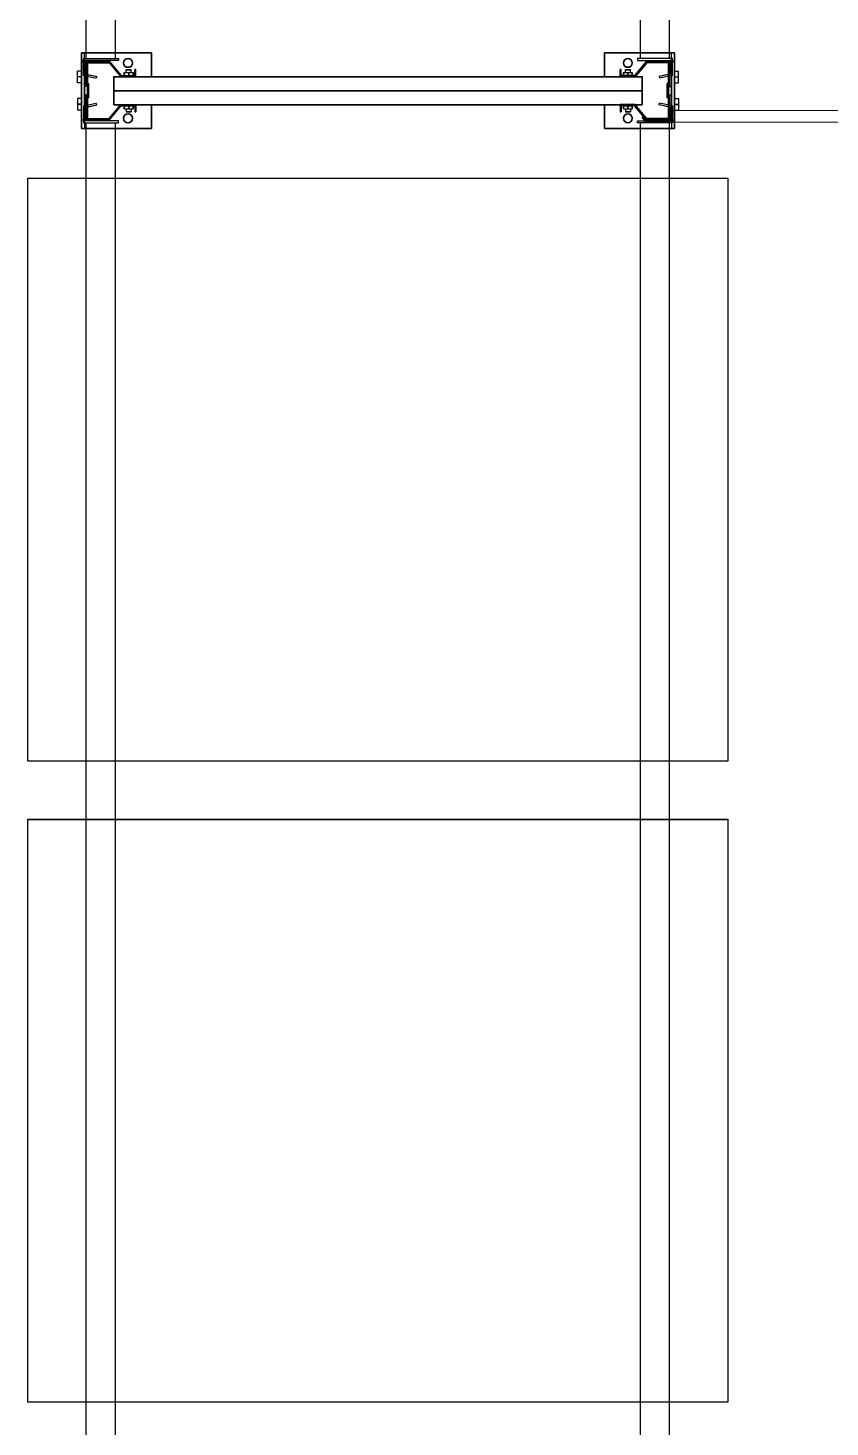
# Model space of a CAD drawing. Header units: metres. Extents: x 0 to 8715937, y -236336 to 216.
# Drawn here: x 151.272 to 152.647, y 56.202 to 58.602 of the extents above; entities that cross this region are included whole.
import ezdxf

# ---------------------------------------------------------------- set-up
doc = ezdxf.new("R2010")
doc.units = ezdxf.units.M
doc.header["$MEASUREMENT"] = 0
for name, color, linetype in [('0-BLOCK-EQUIPAMIENTO', 7, 'Continuous'), ('AAA BAST', 5, 'Continuous'), ('AAA CONECT', 3, 'Continuous'), ('AAA LARG', 1, 'Continuous'), ('AAA PALLETS', 7, 'Continuous')]:
    doc.layers.add(name, color=color, linetype=linetype)

# ---------------------------------------------------------------- blocks, each defined once
blk = doc.blocks.new('1A MODULO SIMPLE')
at = {"layer": 'AAA BAST'}
for points in [[(-2.1307, 1.015), (-2.1307, 1.017), (-2.1407, 1.017), (-2.1407, 1.04), (-2.1167, 1.06), (-2.1167, 1.1), (-2.1567, 1.1), (-2.1567, 1.098), (-2.1767, 1.098), (-2.1767, 1.1), (-2.2167, 1.1), (-2.2167, 1.06), (-2.1927, 1.04), (-2.1927, 1.017), (-2.2027, 1.017), (-2.2027, 1.015), (-2.1907, 1.015), (-2.1907, 1.0409), (-2.2147, 1.0609), (-2.2147, 1.098), (-2.1787, 1.098), (-2.1787, 1.096), (-2.1547, 1.096), (-2.1547, 1.098), (-2.1187, 1.098), (-2.1187, 1.0609), (-2.1427, 1.0409), (-2.1427, 1.015)], [(0.1973, 1.015), (0.1973, 1.017), (0.2073, 1.017), (0.2073, 1.04), (0.1833, 1.06), (0.1833, 1.1), (0.2233, 1.1), (0.2233, 1.098), (0.2433, 1.098), (0.2433, 1.1), (0.2833, 1.1), (0.2833, 1.06), (0.2593, 1.04), (0.2593, 1.017), (0.2693, 1.017), (0.2693, 1.015), (0.2573, 1.015), (0.2573, 1.0409), (0.2813, 1.0609), (0.2813, 1.098), (0.2453, 1.098), (0.2453, 1.096), (0.2213, 1.096), (0.2213, 1.098), (0.1853, 1.098), (0.1853, 1.0609), (0.2093, 1.0409), (0.2093, 1.015)], [(-2.1307, 0.185), (-2.1307, 0.183), (-2.1407, 0.183), (-2.1407, 0.16), (-2.1167, 0.14), (-2.1167, 0.1), (-2.1567, 0.1), (-2.1567, 0.102), (-2.1767, 0.102), (-2.1767, 0.1), (-2.2167, 0.1), (-2.2167, 0.14), (-2.1927, 0.16), (-2.1927, 0.183), (-2.2027, 0.183), (-2.2027, 0.185), (-2.1907, 0.185), (-2.1907, 0.1591), (-2.2147, 0.1391), (-2.2147, 0.102), (-2.1787, 0.102), (-2.1787, 0.104), (-2.1547, 0.104), (-2.1547, 0.102), (-2.1187, 0.102), (-2.1187, 0.1391), (-2.1427, 0.1591), (-2.1427, 0.185)], [(0.1973, 0.185), (0.1973, 0.183), (0.2073, 0.183), (0.2073, 0.16), (0.1833, 0.14), (0.1833, 0.1), (0.2233, 0.1), (0.2233, 0.102), (0.2433, 0.102), (0.2433, 0.1), (0.2833, 0.1), (0.2833, 0.14), (0.2593, 0.16), (0.2593, 0.183), (0.2693, 0.183), (0.2693, 0.185), (0.2573, 0.185), (0.2573, 0.1591), (0.2813, 0.1391), (0.2813, 0.102), (0.2453, 0.102), (0.2453, 0.104), (0.2213, 0.104), (0.2213, 0.102), (0.1853, 0.102), (0.1853, 0.1391), (0.2093, 0.1591), (0.2093, 0.185)]]:
    blk.add_hatch(color=251, dxfattribs=at).paths.add_polyline_path(points)
at = {"layer": 'AAA BAST', "color": 251}
for p, q in [((-2.2167, 1.1082), (-2.2317, 1.1082)), ((-2.2317, 1.1082), (-2.2317, 0.9882)), ((-2.1167, 1.1082), (-2.2167, 1.1082)), ((-2.2167, 1.1082), (-2.2167, 1.1032)), ((-2.1802, 1.1152), (-2.2002, 1.1152)), ((-2.2002, 1.1082), (-2.2002, 1.1152)), ((-2.1902, 1.1082), (-2.1902, 1.1152)), ((-2.1802, 1.1082), (-2.1802, 1.1152)), ((-2.1532, 1.1152), (-2.1332, 1.1152)), ((-2.1532, 1.1082), (-2.1532, 1.1152)), ((-2.1432, 1.1082), (-2.1432, 1.1152)), ((-2.1332, 1.1082), (-2.1332, 1.1152)), ((-2.1167, 1.1032), (-2.1167, 1.1082)), ((-2.1017, 1.1082), (-2.1167, 1.1082)), ((-2.1017, 0.9882), (-2.1017, 1.1082)), ((0.1683, 0.9882), (0.1683, 1.1082)), ((0.1683, 1.1082), (0.1833, 1.1082)), ((0.1833, 1.1032), (0.1833, 1.1082)), ((0.1833, 1.1082), (0.2833, 1.1082)), ((0.2198, 1.1152), (0.1998, 1.1152)), ((0.1998, 1.1082), (0.1998, 1.1152)), ((0.2098, 1.1082), (0.2098, 1.1152)), ((0.2198, 1.1082), (0.2198, 1.1152)), ((0.2468, 1.1152), (0.2668, 1.1152)), ((0.2468, 1.1082), (0.2468, 1.1152)), ((0.2568, 1.1082), (0.2568, 1.1152)), ((0.2668, 1.1082), (0.2668, 1.1152)), ((0.2833, 1.1082), (0.2833, 1.1032)), ((0.2833, 1.1082), (0.2983, 1.1082)), ((0.2983, 1.1082), (0.2983, 0.9882)), ((-2.2167, 1.1032), (-2.2317, 1.1032)), ((-2.2167, 1.1032), (-2.1167, 1.1032)), ((-2.1767, 1.1), (-2.2167, 1.1)), ((-2.2167, 1.1), (-2.2167, 1.06)), ((-2.2147, 1.098), (-2.2147, 1.0609)), ((-2.1787, 1.098), (-2.2147, 1.098)), ((-2.2067, 1.1), (-2.2067, 1.1032)), ((-2.2067, 1.1032), (-2.1737, 1.1032)), ((-2.1787, 1.098), (-2.1787, 1.096)), ((-2.1547, 1.096), (-2.1787, 1.096)), ((-2.1767, 1.1), (-2.1767, 1.098)), ((-2.1767, 1.1), (-2.1737, 1.1)), ((-2.1567, 1.098), (-2.1767, 1.098)), ((-2.1737, 1.1), (-2.1737, 1.1032)), ((-2.1597, 1.1), (-2.1597, 1.1032)), ((-2.1567, 1.1), (-2.1597, 1.1)), ((-2.1167, 1.1), (-2.1567, 1.1)), ((-2.1567, 1.1), (-2.1567, 1.098)), ((-2.1187, 1.098), (-2.1547, 1.098)), ((-2.1547, 1.098), (-2.1547, 1.096)), ((-2.1267, 1.1), (-2.1267, 1.1032)), ((-2.1187, 1.098), (-2.1187, 1.0609)), ((-2.1167, 1.1032), (-2.1017, 1.1032)), ((-2.1167, 1.1), (-2.1167, 1.06)), ((0.1833, 1.1032), (0.1683, 1.1032)), ((0.2833, 1.1032), (0.1833, 1.1032)), ((0.1833, 1.1), (0.2233, 1.1)), ((0.1833, 1.1), (0.1833, 1.06)), ((0.1853, 1.098), (0.1853, 1.0609)), ((0.1853, 1.098), (0.2213, 1.098)), ((0.1933, 1.1), (0.1933, 1.1032)), ((0.2213, 1.098), (0.2213, 1.096)), ((0.2213, 1.096), (0.2453, 1.096)), ((0.2233, 1.1), (0.2233, 1.098)), ((0.2233, 1.1), (0.2263, 1.1)), ((0.2233, 1.098), (0.2433, 1.098)), ((0.2263, 1.1), (0.2263, 1.1032)), ((0.2403, 1.1), (0.2403, 1.1032)), ((0.2733, 1.1032), (0.2403, 1.1032)), ((0.2433, 1.1), (0.2403, 1.1)), ((0.2433, 1.1), (0.2833, 1.1)), ((0.2433, 1.1), (0.2433, 1.098)), ((0.2453, 1.098), (0.2813, 1.098)), ((0.2453, 1.098), (0.2453, 1.096)), ((0.2733, 1.1), (0.2733, 1.1032)), ((0.2813, 1.098), (0.2813, 1.0609)), ((0.2833, 1.1032), (0.2983, 1.1032)), ((0.2833, 1.1), (0.2833, 1.06)), ((-2.2167, 1.06), (-2.1927, 1.04)), ((-2.2147, 1.0609), (-2.1907, 1.0409)), ((-2.1187, 1.0609), (-2.1427, 1.0409)), ((-2.1167, 1.06), (-2.1407, 1.04)), ((0.1833, 1.06), (0.2073, 1.04)), ((0.1853, 1.0609), (0.2093, 1.0409)), ((0.2813, 1.0609), (0.2573, 1.0409)), ((0.2833, 1.06), (0.2593, 1.04)), ((-2.1927, 1.036), (-2.1977, 1.036)), ((-2.1977, 1.021), (-2.1977, 1.036)), ((-2.1927, 1.04), (-2.1927, 1.017)), ((-2.1907, 1.053), (-2.1667, 1.053)), ((-2.1907, 0.147), (-2.1907, 1.053)), ((-2.1907, 1.0409), (-2.1907, 1.015)), ((-2.1667, 1.053), (-2.1427, 1.053)), ((-2.1667, 0.147), (-2.1667, 1.053)), ((-2.1427, 0.147), (-2.1427, 1.053)), ((-2.1427, 1.0409), (-2.1427, 1.015)), ((-2.1407, 1.04), (-2.1407, 1.017)), ((-2.1357, 1.036), (-2.1407, 1.036)), ((-2.1407, 1.021), (-2.1407, 1.036)), ((-2.1357, 1.021), (-2.1357, 1.036)), ((-2.1357, 1.0328), (-2.1307, 1.0328)), ((-2.1307, 1.0243), (-2.1307, 1.0328)), ((0.2023, 1.0328), (0.1973, 1.0328)), ((0.1973, 1.0243), (0.1973, 1.0328)), ((0.2023, 1.036), (0.2073, 1.036)), ((0.2023, 1.021), (0.2023, 1.036)), ((0.2073, 1.04), (0.2073, 1.017)), ((0.2073, 1.021), (0.2073, 1.036)), ((0.2333, 1.053), (0.2093, 1.053)), ((0.2093, 0.147), (0.2093, 1.053)), ((0.2093, 1.0409), (0.2093, 1.015)), ((0.2573, 1.053), (0.2333, 1.053)), ((0.2333, 0.147), (0.2333, 1.053)), ((0.2573, 0.147), (0.2573, 1.053)), ((0.2573, 1.0409), (0.2573, 1.015)), ((0.2593, 1.04), (0.2593, 1.017)), ((0.2593, 1.036), (0.2643, 1.036)), ((0.2643, 1.021), (0.2643, 1.036)), ((-2.1927, 1.017), (-2.2027, 1.017)), ((-2.2027, 1.017), (-2.2027, 1.015)), ((-2.1907, 1.015), (-2.2027, 1.015)), ((-2.1927, 1.0285), (-2.1977, 1.0285)), ((-2.1927, 1.021), (-2.1977, 1.021)), ((-2.1427, 1.015), (-2.1307, 1.015)), ((-2.1357, 1.0285), (-2.1407, 1.0285)), ((-2.1357, 1.021), (-2.1407, 1.021)), ((-2.1407, 1.017), (-2.1307, 1.017)), ((-2.1357, 1.0243), (-2.1307, 1.0243)), ((-2.1307, 1.015), (-2.1307, 1.017)), ((0.2023, 1.0243), (0.1973, 1.0243)), ((0.2073, 1.017), (0.1973, 1.017)), ((0.1973, 1.015), (0.1973, 1.017)), ((0.2093, 1.015), (0.1973, 1.015)), ((0.2023, 1.0285), (0.2073, 1.0285)), ((0.2023, 1.021), (0.2073, 1.021)), ((0.2573, 1.015), (0.2693, 1.015)), ((0.2593, 1.0285), (0.2643, 1.0285)), ((0.2593, 1.021), (0.2643, 1.021)), ((0.2593, 1.017), (0.2693, 1.017)), ((0.2693, 1.017), (0.2693, 1.015)), ((-2.2317, 0.9882), (-2.1907, 0.9882)), ((-2.1427, 0.9882), (-2.1017, 0.9882)), ((0.2093, 0.9882), (0.1683, 0.9882)), ((0.2983, 0.9882), (0.2573, 0.9882)), ((-2.2317, 0.0918), (-2.2317, 0.2118)), ((-2.2317, 0.2118), (-2.1907, 0.2118)), ((-2.1427, 0.2118), (-2.1017, 0.2118)), ((-2.1017, 0.2118), (-2.1017, 0.0918)), ((0.2093, 0.2118), (0.1683, 0.2118)), ((0.1683, 0.2118), (0.1683, 0.0918)), ((0.2983, 0.2118), (0.2573, 0.2118)), ((0.2983, 0.0918), (0.2983, 0.2118)), ((-2.1907, 0.185), (-2.2027, 0.185)), ((-2.2027, 0.183), (-2.2027, 0.185)), ((-2.1927, 0.183), (-2.2027, 0.183)), ((-2.1927, 0.1801), (-2.1977, 0.1801)), ((-2.1977, 0.1651), (-2.1977, 0.1801)), ((-2.1927, 0.1726), (-2.1977, 0.1726)), ((-2.1927, 0.16), (-2.1927, 0.183)), ((-2.1907, 0.1591), (-2.1907, 0.185)), ((-2.1427, 0.1591), (-2.1427, 0.185)), ((-2.1427, 0.185), (-2.1307, 0.185)), ((-2.1407, 0.16), (-2.1407, 0.183)), ((-2.1407, 0.183), (-2.1307, 0.183)), ((-2.1357, 0.1801), (-2.1407, 0.1801)), ((-2.1407, 0.1651), (-2.1407, 0.1801)), ((-2.1357, 0.1726), (-2.1407, 0.1726)), ((-2.1357, 0.1651), (-2.1357, 0.1801)), ((-2.1357, 0.1768), (-2.1307, 0.1768)), ((-2.1357, 0.1683), (-2.1307, 0.1683)), ((-2.1307, 0.185), (-2.1307, 0.183)), ((-2.1307, 0.1683), (-2.1307, 0.1768)), ((0.2093, 0.185), (0.1973, 0.185)), ((0.1973, 0.185), (0.1973, 0.183)), ((0.2073, 0.183), (0.1973, 0.183)), ((0.2023, 0.1768), (0.1973, 0.1768)), ((0.1973, 0.1683), (0.1973, 0.1768)), ((0.2023, 0.1683), (0.1973, 0.1683)), ((0.2023, 0.1801), (0.2073, 0.1801)), ((0.2023, 0.1651), (0.2023, 0.1801)), ((0.2023, 0.1726), (0.2073, 0.1726)), ((0.2073, 0.16), (0.2073, 0.183)), ((0.2073, 0.1651), (0.2073, 0.1801)), ((0.2093, 0.1591), (0.2093, 0.185)), ((0.2573, 0.1591), (0.2573, 0.185)), ((0.2573, 0.185), (0.2693, 0.185)), ((0.2593, 0.16), (0.2593, 0.183)), ((0.2593, 0.183), (0.2693, 0.183)), ((0.2593, 0.1801), (0.2643, 0.1801)), ((0.2593, 0.1726), (0.2643, 0.1726)), ((0.2643, 0.1651), (0.2643, 0.1801)), ((0.2693, 0.183), (0.2693, 0.185)), ((-2.2167, 0.14), (-2.1927, 0.16)), ((-2.2147, 0.1391), (-2.1907, 0.1591)), ((-2.1927, 0.1651), (-2.1977, 0.1651)), ((-2.1907, 0.147), (-2.1667, 0.147)), ((-2.1667, 0.147), (-2.1427, 0.147)), ((-2.1187, 0.1391), (-2.1427, 0.1591)), ((-2.1357, 0.1651), (-2.1407, 0.1651)), ((-2.1167, 0.14), (-2.1407, 0.16)), ((0.1833, 0.14), (0.2073, 0.16)), ((0.1853, 0.1391), (0.2093, 0.1591)), ((0.2023, 0.1651), (0.2073, 0.1651)), ((0.2333, 0.147), (0.2093, 0.147)), ((0.2573, 0.147), (0.2333, 0.147)), ((0.2813, 0.1391), (0.2573, 0.1591)), ((0.2593, 0.1651), (0.2643, 0.1651)), ((0.2833, 0.14), (0.2593, 0.16)), ((-2.2167, 0.1), (-2.2167, 0.14)), ((-2.2147, 0.102), (-2.2147, 0.1391)), ((-2.1187, 0.102), (-2.1187, 0.1391)), ((-2.1167, 0.1), (-2.1167, 0.14)), ((0.1833, 0.1), (0.1833, 0.14)), ((0.1853, 0.102), (0.1853, 0.1391)), ((0.2813, 0.102), (0.2813, 0.1391)), ((0.2833, 0.1), (0.2833, 0.14)), ((-2.2167, 0.0968), (-2.2317, 0.0968)), ((-2.1767, 0.1), (-2.2167, 0.1)), ((-2.2167, 0.0968), (-2.1167, 0.0968)), ((-2.2167, 0.0918), (-2.2167, 0.0968)), ((-2.1787, 0.102), (-2.2147, 0.102)), ((-2.2067, 0.1), (-2.2067, 0.0968)), ((-2.2067, 0.0968), (-2.1737, 0.0968)), ((-2.1787, 0.102), (-2.1787, 0.104)), ((-2.1547, 0.104), (-2.1787, 0.104)), ((-2.1567, 0.102), (-2.1767, 0.102)), ((-2.1767, 0.1), (-2.1767, 0.102)), ((-2.1767, 0.1), (-2.1737, 0.1)), ((-2.1737, 0.1), (-2.1737, 0.0968)), ((-2.1597, 0.1), (-2.1597, 0.0968)), ((-2.1567, 0.1), (-2.1597, 0.1)), ((-2.1567, 0.1), (-2.1567, 0.102)), ((-2.1167, 0.1), (-2.1567, 0.1)), ((-2.1547, 0.102), (-2.1547, 0.104)), ((-2.1187, 0.102), (-2.1547, 0.102)), ((-2.1267, 0.1), (-2.1267, 0.0968)), ((-2.1167, 0.0968), (-2.1167, 0.0918)), ((-2.1167, 0.0968), (-2.1017, 0.0968)), ((0.1833, 0.0968), (0.1683, 0.0968)), ((0.1833, 0.1), (0.2233, 0.1)), ((0.2833, 0.0968), (0.1833, 0.0968)), ((0.1833, 0.0968), (0.1833, 0.0918)), ((0.1853, 0.102), (0.2213, 0.102)), ((0.1933, 0.1), (0.1933, 0.0968)), ((0.2213, 0.102), (0.2213, 0.104)), ((0.2213, 0.104), (0.2453, 0.104)), ((0.2233, 0.102), (0.2433, 0.102)), ((0.2233, 0.1), (0.2233, 0.102)), ((0.2233, 0.1), (0.2263, 0.1)), ((0.2263, 0.1), (0.2263, 0.0968)), ((0.2403, 0.1), (0.2403, 0.0968)), ((0.2433, 0.1), (0.2403, 0.1)), ((0.2733, 0.0968), (0.2403, 0.0968)), ((0.2433, 0.1), (0.2433, 0.102)), ((0.2433, 0.1), (0.2833, 0.1)), ((0.2453, 0.102), (0.2453, 0.104)), ((0.2453, 0.102), (0.2813, 0.102)), ((0.2733, 0.1), (0.2733, 0.0968)), ((0.2833, 0.0918), (0.2833, 0.0968)), ((0.2833, 0.0968), (0.2983, 0.0968)), ((-2.2167, 0.0918), (-2.2317, 0.0918)), ((-2.1167, 0.0918), (-2.2167, 0.0918)), ((-2.2002, 0.0918), (-2.2002, 0.0848)), ((-2.1802, 0.0848), (-2.2002, 0.0848)), ((-2.1902, 0.0918), (-2.1902, 0.0848)), ((-2.1802, 0.0918), (-2.1802, 0.0848)), ((-2.1532, 0.0918), (-2.1532, 0.0848)), ((-2.1532, 0.0848), (-2.1332, 0.0848)), ((-2.1432, 0.0918), (-2.1432, 0.0848)), ((-2.1332, 0.0918), (-2.1332, 0.0848)), ((-2.1017, 0.0918), (-2.1167, 0.0918)), ((0.1683, 0.0918), (0.1833, 0.0918)), ((0.1833, 0.0918), (0.2833, 0.0918)), ((0.1998, 0.0918), (0.1998, 0.0848)), ((0.2198, 0.0848), (0.1998, 0.0848)), ((0.2098, 0.0918), (0.2098, 0.0848)), ((0.2198, 0.0918), (0.2198, 0.0848)), ((0.2468, 0.0918), (0.2468, 0.0848)), ((0.2468, 0.0848), (0.2668, 0.0848)), ((0.2568, 0.0918), (0.2568, 0.0848)), ((0.2668, 0.0918), (0.2668, 0.0848)), ((0.2833, 0.0918), (0.2983, 0.0918))]:
    blk.add_line(p, q, dxfattribs=at)
for centre in [(-2.2141, 1.0285), (-2.1192, 1.0285), (0.1859, 1.0285), (0.2808, 1.0285), (-2.2141, 0.1715), (-2.1192, 0.1715), (0.1859, 0.1715), (0.2808, 0.1715)]:
    blk.add_circle(centre, 0.0075, dxfattribs=at)
at = {"layer": 'AAA LARG', "color": 251}
for p, q in [((-2.1407, 1.105), (-2.1454, 1.0829)), ((-2.1407, 1.105), (-2.1117, 1.105)), ((-2.1117, 1.105), (-2.1117, 1.045)), ((0.2073, 1.105), (0.1783, 1.105)), ((0.1783, 1.105), (0.1783, 1.045)), ((0.2073, 1.105), (0.212, 1.0829)), ((-2.1422, 1.0822), (-2.1454, 1.0829)), ((-2.1381, 1.1018), (-2.1422, 1.0822)), ((-2.1149, 1.1018), (-2.1381, 1.1018)), ((-2.1149, 1.045), (-2.1149, 1.1018)), ((-2.1117, 1.1), (0.1783, 1.1)), ((0.1815, 1.045), (0.1815, 1.1018)), ((0.1815, 1.1018), (0.2047, 1.1018)), ((0.2047, 1.1018), (0.2089, 1.0822)), ((0.2089, 1.0822), (0.212, 1.0829)), ((-2.1117, 1.045), (-2.1149, 1.045)), ((-2.1117, 1.05), (0.1783, 1.05)), ((0.1783, 1.045), (0.1815, 1.045)), ((-2.1117, 0.155), (-2.1149, 0.155)), ((-2.1149, 0.155), (-2.1149, 0.0982)), ((-2.1117, 0.095), (-2.1117, 0.155)), ((-2.1117, 0.15), (0.1783, 0.15)), ((0.1783, 0.095), (0.1783, 0.155)), ((0.1783, 0.155), (0.1815, 0.155)), ((0.1815, 0.155), (0.1815, 0.0982)), ((-2.1422, 0.1178), (-2.1454, 0.1171)), ((-2.1407, 0.095), (-2.1454, 0.1171)), ((-2.1381, 0.0982), (-2.1422, 0.1178)), ((-2.1149, 0.0982), (-2.1381, 0.0982)), ((-2.1117, 0.1), (0.1783, 0.1)), ((0.1815, 0.0982), (0.2047, 0.0982)), ((0.2047, 0.0982), (0.2089, 0.1178)), ((0.2073, 0.095), (0.212, 0.1171)), ((0.2089, 0.1178), (0.212, 0.1171)), ((-2.1407, 0.095), (-2.1117, 0.095)), ((0.2073, 0.095), (0.1783, 0.095))]:
    blk.add_line(p, q, dxfattribs=at)
at = {"layer": 'AAA PALLETS', "color": 251, "ltscale": 0.21}
for p, q in [((-1.0167, 1.2), (-2.0167, 1.2)), ((-2.0167, 1.2), (-2.0167, 0)), ((-1.0167, 0), (-1.0167, 1.2)), ((0.0833, 1.2), (-0.9167, 1.2)), ((-0.9167, 1.2), (-0.9167, 0)), ((0.0833, 0), (0.0833, 1.2)), ((-2.0167, 0), (-1.0167, 0)), ((-0.9167, 0), (0.0833, 0))]:
    blk.add_line(p, q, dxfattribs=at)
blk = doc.blocks.new('1A MODULO D FTE COL')
at = {"layer": 'AAA CONECT', "color": 251, "lineweight": 5}
for p, q in [((-2.2207, 0.59), (-2.2207, -0.0409)), ((0.1793, 0.59), (0.1793, -0.0409)), ((-2.2007, 0.5434), (-2.2007, 0.0066)), ((0.1993, 0.5434), (0.1993, 0.0066)), ((-2.2187, 0.0016), (-2.2187, -0.04)), ((-2.2187, 0.0016), (-2.2057, 0.0016)), ((-2.2007, 0.0066), (-2.2057, 0.0016)), ((0.1813, 0.0016), (0.1813, -0.04)), ((0.1813, 0.0016), (0.1943, 0.0016)), ((0.1993, 0.0066), (0.1943, 0.0016)), ((-2.213, -0.0473), (-2.2207, -0.0409)), ((-2.2117, -0.0458), (-2.2187, -0.04)), ((-2.213, -0.0473), (-2.2117, -0.0458)), ((0.187, -0.0473), (0.1793, -0.0409)), ((0.1883, -0.0458), (0.1813, -0.04)), ((0.187, -0.0473), (0.1883, -0.0458))]:
    blk.add_line(p, q, dxfattribs=at)
at = {"layer": 'AAA BAST', "color": 251, "lineweight": 5}
blk.add_blockref('1A MODULO SIMPLE', (0, -1.1), dxfattribs=at)
blk = doc.blocks.new('DPM-EQUIPAMIENTO')
at = {"layer": 'AAA BAST', "xscale": -1, "rotation": 270}
for p in [(64.6519, 60.6609), (64.6519, 58.2609)]:
    blk.add_blockref('1A MODULO D FTE COL', p, dxfattribs=at)

msp = doc.modelspace()

# ---------------------------------------------------------------- hatches: boundary and pattern name
at = {"layer": 'AAA BAST'}
for points in [[(151.4569, 58.4583), (151.4549, 58.4583), (151.4549, 58.4683), (151.4319, 58.4683), (151.4119, 58.4443), (151.3719, 58.4443), (151.3719, 58.4843), (151.3739, 58.4843), (151.3739, 58.5043), (151.3719, 58.5043), (151.3719, 58.5443), (151.4119, 58.5443), (151.4319, 58.5203), (151.4549, 58.5203), (151.4549, 58.5303), (151.4569, 58.5303), (151.4569, 58.5183), (151.431, 58.5183), (151.411, 58.5423), (151.3739, 58.5423), (151.3739, 58.5063), (151.3759, 58.5063), (151.3759, 58.4823), (151.3739, 58.4823), (151.3739, 58.4463), (151.411, 58.4463), (151.431, 58.4703), (151.4569, 58.4703)], [(151.4569, 58.5303), (151.4549, 58.5303), (151.4549, 58.5203), (151.4319, 58.5203), (151.4119, 58.5443), (151.3719, 58.5443), (151.3719, 58.5043), (151.3739, 58.5043), (151.3739, 58.4843), (151.3719, 58.4843), (151.3719, 58.4443), (151.4119, 58.4443), (151.4319, 58.4683), (151.4549, 58.4683), (151.4549, 58.4583), (151.4569, 58.4583), (151.4569, 58.4703), (151.431, 58.4703), (151.411, 58.4463), (151.3739, 58.4463), (151.3739, 58.4823), (151.3759, 58.4823), (151.3759, 58.5063), (151.3739, 58.5063), (151.3739, 58.5423), (151.411, 58.5423), (151.431, 58.5183), (151.4569, 58.5183)], [(152.2869, 58.4583), (152.2889, 58.4583), (152.2889, 58.4683), (152.3119, 58.4683), (152.3319, 58.4443), (152.3719, 58.4443), (152.3719, 58.4843), (152.3699, 58.4843), (152.3699, 58.5043), (152.3719, 58.5043), (152.3719, 58.5443), (152.3319, 58.5443), (152.3119, 58.5203), (152.2889, 58.5203), (152.2889, 58.5303), (152.2869, 58.5303), (152.2869, 58.5183), (152.3128, 58.5183), (152.3328, 58.5423), (152.3699, 58.5423), (152.3699, 58.5063), (152.3679, 58.5063), (152.3679, 58.4823), (152.3699, 58.4823), (152.3699, 58.4463), (152.3328, 58.4463), (152.3128, 58.4703), (152.2869, 58.4703)], [(152.2869, 58.5303), (152.2889, 58.5303), (152.2889, 58.5203), (152.3119, 58.5203), (152.3319, 58.5443), (152.3719, 58.5443), (152.3719, 58.5043), (152.3699, 58.5043), (152.3699, 58.4843), (152.3719, 58.4843), (152.3719, 58.4443), (152.3319, 58.4443), (152.3119, 58.4683), (152.2889, 58.4683), (152.2889, 58.4583), (152.2869, 58.4583), (152.2869, 58.4703), (152.3128, 58.4703), (152.3328, 58.4463), (152.3699, 58.4463), (152.3699, 58.4823), (152.3679, 58.4823), (152.3679, 58.5063), (152.3699, 58.5063), (152.3699, 58.5423), (152.3328, 58.5423), (152.3128, 58.5183), (152.2869, 58.5183)]]:
    msp.add_hatch(color=251, dxfattribs=at).paths.add_polyline_path(points)

# ---------------------------------------------------------------- linework, layer by layer
at = {"layer": 'AAA BAST', "color": 251}
for p, q in [((151.3637, 58.5443), (151.3637, 58.5593)), ((151.3637, 58.5593), (151.4837, 58.5593)), ((151.4837, 58.5593), (151.3637, 58.5593)), ((151.3637, 58.5593), (151.3637, 58.5443)), ((151.3637, 58.4443), (151.3637, 58.5443)), ((151.3637, 58.5443), (151.3687, 58.5443)), ((151.3687, 58.5443), (151.3637, 58.5443)), ((151.3637, 58.5443), (151.3637, 58.4443)), ((151.3687, 58.5443), (151.3687, 58.5593)), ((151.3687, 58.5443), (151.3687, 58.5593)), ((151.3687, 58.5443), (151.3687, 58.4443)), ((151.3687, 58.4443), (151.3687, 58.5443)), ((151.3719, 58.5043), (151.3719, 58.5443)), ((151.3719, 58.5443), (151.4119, 58.5443)), ((151.3719, 58.5443), (151.3719, 58.5043)), ((151.3719, 58.5443), (151.4119, 58.5443)), ((151.3739, 58.5423), (151.411, 58.5423)), ((151.3739, 58.5063), (151.3739, 58.5423)), ((151.3739, 58.5423), (151.411, 58.5423)), ((151.3739, 58.5423), (151.3739, 58.5063)), ((151.411, 58.5423), (151.431, 58.5183)), ((151.411, 58.5423), (151.431, 58.5183)), ((151.4119, 58.5443), (151.4319, 58.5203)), ((151.4119, 58.5443), (151.4319, 58.5203)), ((151.4837, 58.5593), (151.4837, 58.5183)), ((151.4837, 58.5183), (151.4837, 58.5593)), ((152.3801, 58.5593), (152.2601, 58.5593)), ((152.2601, 58.5593), (152.2601, 58.5183)), ((152.2601, 58.5183), (152.2601, 58.5593)), ((152.2601, 58.5593), (152.3801, 58.5593)), ((152.3319, 58.5443), (152.3119, 58.5203)), ((152.3319, 58.5443), (152.3119, 58.5203)), ((152.3328, 58.5423), (152.3128, 58.5183)), ((152.3328, 58.5423), (152.3128, 58.5183)), ((152.3719, 58.5443), (152.3319, 58.5443)), ((152.3719, 58.5443), (152.3319, 58.5443)), ((152.3699, 58.5423), (152.3328, 58.5423)), ((152.3699, 58.5423), (152.3328, 58.5423)), ((152.3699, 58.5063), (152.3699, 58.5423)), ((152.3699, 58.5423), (152.3699, 58.5063)), ((152.3719, 58.5043), (152.3719, 58.5443)), ((152.3719, 58.5443), (152.3719, 58.5043)), ((152.3751, 58.5443), (152.3751, 58.5593)), ((152.3751, 58.5443), (152.3751, 58.5593)), ((152.3751, 58.5443), (152.3751, 58.4443)), ((152.3801, 58.5443), (152.3751, 58.5443)), ((152.3751, 58.4443), (152.3751, 58.5443)), ((152.3751, 58.5443), (152.3801, 58.5443)), ((152.3801, 58.5443), (152.3801, 58.5593)), ((152.3801, 58.5593), (152.3801, 58.5443)), ((152.3801, 58.4443), (152.3801, 58.5443)), ((152.3801, 58.5443), (152.3801, 58.4443)), ((151.3567, 58.5078), (151.3567, 58.5278)), ((151.3637, 58.5278), (151.3567, 58.5278)), ((151.3567, 58.5078), (151.3567, 58.5278)), ((151.3637, 58.5278), (151.3567, 58.5278)), ((151.3637, 58.5178), (151.3567, 58.5178)), ((151.3637, 58.5178), (151.3567, 58.5178)), ((151.3719, 58.5343), (151.3687, 58.5343)), ((151.3687, 58.5343), (151.3687, 58.5013)), ((151.3719, 58.5343), (151.3687, 58.5343)), ((151.4189, 58.5183), (151.4189, 58.4943)), ((151.4189, 58.5183), (152.3249, 58.5183)), ((151.4189, 58.4943), (151.4189, 58.5183)), ((151.4189, 58.5183), (152.3249, 58.5183)), ((151.431, 58.5183), (151.4569, 58.5183)), ((151.431, 58.5183), (151.4569, 58.5183)), ((151.4319, 58.5203), (151.4549, 58.5203)), ((151.4319, 58.5203), (151.4549, 58.5203)), ((151.437, 58.5203), (151.437, 58.5253)), ((151.437, 58.5253), (151.452, 58.5253)), ((151.437, 58.5253), (151.437, 58.5203)), ((151.437, 58.5253), (151.452, 58.5253)), ((151.437, 58.5203), (151.452, 58.5203)), ((151.4402, 58.5253), (151.4402, 58.5303)), ((151.4402, 58.5303), (151.4487, 58.5303)), ((151.4445, 58.5203), (151.4445, 58.5253)), ((151.4445, 58.5253), (151.4445, 58.5203)), ((151.4487, 58.5253), (151.4487, 58.5303)), ((151.452, 58.5203), (151.452, 58.5253)), ((151.452, 58.5253), (151.452, 58.5203)), ((151.4549, 58.5203), (151.4549, 58.5303)), ((151.4549, 58.5303), (151.4569, 58.5303)), ((151.4549, 58.5203), (151.4549, 58.5303)), ((151.4569, 58.5303), (151.4549, 58.5303)), ((151.4569, 58.5183), (151.4569, 58.5303)), ((151.4569, 58.5183), (151.4569, 58.5303)), ((152.2869, 58.5183), (152.2869, 58.5303)), ((152.2889, 58.5303), (152.2869, 58.5303)), ((152.2869, 58.5183), (152.2869, 58.5303)), ((152.2869, 58.5303), (152.2889, 58.5303)), ((152.3128, 58.5183), (152.2869, 58.5183)), ((152.3128, 58.5183), (152.2869, 58.5183)), ((152.2889, 58.5203), (152.2889, 58.5303)), ((152.2889, 58.5203), (152.2889, 58.5303)), ((152.3119, 58.5203), (152.2889, 58.5203)), ((152.3119, 58.5203), (152.2889, 58.5203)), ((152.2929, 58.5203), (152.2929, 58.5253)), ((152.2929, 58.5253), (152.3079, 58.5253)), ((152.2929, 58.5253), (152.2929, 58.5203)), ((152.2929, 58.5253), (152.3079, 58.5253)), ((152.2929, 58.5203), (152.3079, 58.5203)), ((152.2962, 58.5253), (152.2962, 58.5303)), ((152.2962, 58.5303), (152.3047, 58.5303)), ((152.3004, 58.5203), (152.3004, 58.5253)), ((152.3004, 58.5253), (152.3004, 58.5203)), ((152.3047, 58.5253), (152.3047, 58.5303)), ((152.3079, 58.5203), (152.3079, 58.5253)), ((152.3079, 58.5253), (152.3079, 58.5203)), ((152.3249, 58.5183), (152.3249, 58.4943)), ((152.3249, 58.4943), (152.3249, 58.5183)), ((152.3719, 58.5343), (152.3751, 58.5343)), ((152.3719, 58.5343), (152.3751, 58.5343)), ((152.3751, 58.5343), (152.3751, 58.5013)), ((152.3801, 58.5278), (152.3871, 58.5278)), ((152.3801, 58.5278), (152.3871, 58.5278)), ((152.3801, 58.5178), (152.3871, 58.5178)), ((152.3801, 58.5178), (152.3871, 58.5178)), ((152.3871, 58.5078), (152.3871, 58.5278)), ((152.3871, 58.5078), (152.3871, 58.5278)), ((151.3637, 58.5078), (151.3567, 58.5078)), ((151.3637, 58.5078), (151.3567, 58.5078)), ((151.3719, 58.5013), (151.3687, 58.5013)), ((151.3719, 58.5013), (151.3687, 58.5013)), ((151.3719, 58.5043), (151.3739, 58.5043)), ((151.3719, 58.5043), (151.3719, 58.5013)), ((151.3719, 58.5043), (151.3739, 58.5043)), ((151.3719, 58.5043), (151.3719, 58.5013)), ((151.3739, 58.5063), (151.3759, 58.5063)), ((151.3739, 58.5063), (151.3759, 58.5063)), ((151.3739, 58.4843), (151.3739, 58.5043)), ((151.3739, 58.5043), (151.3739, 58.4843)), ((151.3759, 58.4823), (151.3759, 58.5063)), ((151.3759, 58.5063), (151.3759, 58.4823)), ((151.4189, 58.4943), (151.4189, 58.4703)), ((151.4189, 58.4943), (152.3249, 58.4943)), ((151.4189, 58.4703), (151.4189, 58.4943)), ((151.4189, 58.4943), (152.3249, 58.4943)), ((152.3249, 58.4943), (152.3249, 58.4703)), ((152.3249, 58.4703), (152.3249, 58.4943)), ((152.3699, 58.5063), (152.3679, 58.5063)), ((152.3679, 58.4823), (152.3679, 58.5063)), ((152.3699, 58.5063), (152.3679, 58.5063)), ((152.3679, 58.5063), (152.3679, 58.4823)), ((152.3699, 58.4843), (152.3699, 58.5043)), ((152.3719, 58.5043), (152.3699, 58.5043)), ((152.3699, 58.5043), (152.3699, 58.4843)), ((152.3719, 58.5043), (152.3699, 58.5043)), ((152.3719, 58.5043), (152.3719, 58.5013)), ((152.3719, 58.5043), (152.3719, 58.5013)), ((152.3719, 58.5013), (152.3751, 58.5013)), ((152.3719, 58.5013), (152.3751, 58.5013)), ((152.3801, 58.5078), (152.3871, 58.5078)), ((152.3801, 58.5078), (152.3871, 58.5078)), ((151.3567, 58.4808), (151.3567, 58.4608)), ((151.3637, 58.4808), (151.3567, 58.4808)), ((151.3567, 58.4808), (151.3567, 58.4608)), ((151.3637, 58.4808), (151.3567, 58.4808)), ((151.3637, 58.4708), (151.3567, 58.4708)), ((151.3637, 58.4708), (151.3567, 58.4708)), ((151.3719, 58.4873), (151.3687, 58.4873)), ((151.3719, 58.4873), (151.3687, 58.4873)), ((151.3687, 58.4543), (151.3687, 58.4873)), ((151.3719, 58.4843), (151.3719, 58.4873)), ((151.3719, 58.4843), (151.3719, 58.4873)), ((151.3719, 58.4443), (151.3719, 58.4843)), ((151.3719, 58.4843), (151.3739, 58.4843)), ((151.3719, 58.4843), (151.3719, 58.4443)), ((151.3719, 58.4843), (151.3739, 58.4843)), ((151.3739, 58.4463), (151.3739, 58.4823)), ((151.3739, 58.4823), (151.3759, 58.4823)), ((151.3739, 58.4823), (151.3739, 58.4463)), ((151.3739, 58.4823), (151.3759, 58.4823)), ((151.411, 58.4463), (151.431, 58.4703)), ((151.411, 58.4463), (151.431, 58.4703)), ((151.4119, 58.4443), (151.4319, 58.4683)), ((151.4119, 58.4443), (151.4319, 58.4683)), ((151.4189, 58.4703), (152.3249, 58.4703)), ((151.4189, 58.4703), (152.3249, 58.4703)), ((151.431, 58.4703), (151.4569, 58.4703)), ((151.431, 58.4703), (151.4569, 58.4703)), ((151.4319, 58.4683), (151.4549, 58.4683)), ((151.4319, 58.4683), (151.4549, 58.4683)), ((151.437, 58.4633), (151.437, 58.4683)), ((151.437, 58.4683), (151.452, 58.4683)), ((151.437, 58.4683), (151.437, 58.4633)), ((151.4445, 58.4633), (151.4445, 58.4683)), ((151.4445, 58.4683), (151.4445, 58.4633)), ((151.452, 58.4633), (151.452, 58.4683)), ((151.452, 58.4683), (151.452, 58.4633)), ((151.4549, 58.4683), (151.4549, 58.4583)), ((151.4549, 58.4683), (151.4549, 58.4583)), ((151.4569, 58.4703), (151.4569, 58.4583)), ((151.4569, 58.4703), (151.4569, 58.4583)), ((151.4837, 58.4703), (151.4837, 58.4293)), ((151.4837, 58.4293), (151.4837, 58.4703)), ((152.2601, 58.4703), (152.2601, 58.4293)), ((152.2601, 58.4293), (152.2601, 58.4703)), ((152.3128, 58.4703), (152.2869, 58.4703)), ((152.2869, 58.4703), (152.2869, 58.4583)), ((152.3128, 58.4703), (152.2869, 58.4703)), ((152.2869, 58.4703), (152.2869, 58.4583)), ((152.3119, 58.4683), (152.2889, 58.4683)), ((152.2889, 58.4683), (152.2889, 58.4583)), ((152.3119, 58.4683), (152.2889, 58.4683)), ((152.2889, 58.4683), (152.2889, 58.4583)), ((152.2929, 58.4633), (152.2929, 58.4683)), ((152.2929, 58.4683), (152.3079, 58.4683)), ((152.2929, 58.4683), (152.2929, 58.4633)), ((152.3004, 58.4633), (152.3004, 58.4683)), ((152.3004, 58.4683), (152.3004, 58.4633)), ((152.3079, 58.4633), (152.3079, 58.4683)), ((152.3079, 58.4683), (152.3079, 58.4633)), ((152.3319, 58.4443), (152.3119, 58.4683)), ((152.3319, 58.4443), (152.3119, 58.4683)), ((152.3328, 58.4463), (152.3128, 58.4703)), ((152.3328, 58.4463), (152.3128, 58.4703)), ((152.3699, 58.4823), (152.3679, 58.4823)), ((152.3699, 58.4823), (152.3679, 58.4823)), ((152.3719, 58.4843), (152.3699, 58.4843)), ((152.3719, 58.4843), (152.3699, 58.4843)), ((152.3699, 58.4463), (152.3699, 58.4823)), ((152.3699, 58.4823), (152.3699, 58.4463)), ((152.3719, 58.4873), (152.3751, 58.4873)), ((152.3719, 58.4843), (152.3719, 58.4873)), ((152.3719, 58.4873), (152.3751, 58.4873)), ((152.3719, 58.4843), (152.3719, 58.4873)), ((152.3719, 58.4443), (152.3719, 58.4843)), ((152.3719, 58.4843), (152.3719, 58.4443)), ((152.3751, 58.4543), (152.3751, 58.4873)), ((152.3801, 58.4808), (152.3871, 58.4808)), ((152.3801, 58.4808), (152.3871, 58.4808)), ((152.3801, 58.4708), (152.3871, 58.4708)), ((152.3801, 58.4708), (152.3871, 58.4708)), ((152.3871, 58.4808), (152.3871, 58.4608)), ((152.3871, 58.4808), (152.3871, 58.4608)), ((151.3637, 58.4608), (151.3567, 58.4608)), ((151.3637, 58.4608), (151.3567, 58.4608)), ((151.3687, 58.4443), (151.3637, 58.4443)), ((151.3637, 58.4293), (151.3637, 58.4443)), ((151.3637, 58.4443), (151.3687, 58.4443)), ((151.3637, 58.4443), (151.3637, 58.4293)), ((151.3719, 58.4543), (151.3687, 58.4543)), ((151.3719, 58.4543), (151.3687, 58.4543)), ((151.3687, 58.4443), (151.3687, 58.4293)), ((151.3687, 58.4443), (151.3687, 58.4293)), ((151.3719, 58.4443), (151.4119, 58.4443)), ((151.3719, 58.4443), (151.4119, 58.4443)), ((151.3739, 58.4463), (151.411, 58.4463)), ((151.3739, 58.4463), (151.411, 58.4463)), ((151.437, 58.4633), (151.452, 58.4633)), ((151.437, 58.4633), (151.452, 58.4633)), ((151.4402, 58.4633), (151.4402, 58.4583)), ((151.4402, 58.4583), (151.4487, 58.4583)), ((151.4487, 58.4633), (151.4487, 58.4583)), ((151.4569, 58.4583), (151.4549, 58.4583)), ((151.4549, 58.4583), (151.4569, 58.4583)), ((152.2869, 58.4583), (152.2889, 58.4583)), ((152.2889, 58.4583), (152.2869, 58.4583)), ((152.2929, 58.4633), (152.3079, 58.4633)), ((152.2929, 58.4633), (152.3079, 58.4633)), ((152.2962, 58.4633), (152.2962, 58.4583)), ((152.2962, 58.4583), (152.3047, 58.4583)), ((152.3047, 58.4633), (152.3047, 58.4583)), ((152.3719, 58.4443), (152.3319, 58.4443)), ((152.3719, 58.4443), (152.3319, 58.4443)), ((152.3699, 58.4463), (152.3328, 58.4463)), ((152.3699, 58.4463), (152.3328, 58.4463)), ((152.3719, 58.4543), (152.3751, 58.4543)), ((152.3719, 58.4543), (152.3751, 58.4543)), ((152.3751, 58.4443), (152.3801, 58.4443)), ((152.3751, 58.4443), (152.3751, 58.4293)), ((152.3801, 58.4443), (152.3751, 58.4443)), ((152.3751, 58.4443), (152.3751, 58.4293)), ((152.3801, 58.4608), (152.3871, 58.4608)), ((152.3801, 58.4608), (152.3871, 58.4608)), ((152.3801, 58.4293), (152.3801, 58.4443)), ((152.3801, 58.4443), (152.3801, 58.4293)), ((151.4837, 58.4293), (151.3637, 58.4293)), ((151.3637, 58.4293), (151.4837, 58.4293)), ((152.2601, 58.4293), (152.3801, 58.4293)), ((152.3801, 58.4293), (152.2601, 58.4293))]:
    msp.add_line(p, q, dxfattribs=at)
for centre in [(151.4434, 58.5418), (151.4434, 58.5418), (152.3004, 58.5418), (152.3004, 58.5418), (151.4434, 58.4468), (151.4434, 58.4468), (152.3004, 58.4468), (152.3004, 58.4468)]:
    msp.add_circle(centre, 0.0075, dxfattribs=at)
at = {"layer": 'AAA CONECT', "color": 251, "lineweight": 5}
for p, q in [((152.3246, 58.448), (152.3261, 58.4492)), ((152.3246, 58.448), (152.3261, 58.4492)), ((152.3246, 58.448), (152.331, 58.4403)), ((152.3246, 58.448), (152.331, 58.4403)), ((152.3261, 58.4492), (152.3319, 58.4423)), ((152.3261, 58.4492), (152.3319, 58.4423)), ((152.9619, 58.4403), (152.331, 58.4403)), ((152.9619, 58.4403), (152.331, 58.4403)), ((152.3735, 58.4423), (152.3319, 58.4423)), ((152.3735, 58.4423), (152.3319, 58.4423)), ((152.3785, 58.4603), (152.3735, 58.4553)), ((152.3785, 58.4603), (152.3735, 58.4553)), ((152.3735, 58.4423), (152.3735, 58.4553)), ((152.3735, 58.4423), (152.3735, 58.4553)), ((152.9153, 58.4603), (152.3785, 58.4603)), ((152.9153, 58.4603), (152.3785, 58.4603))]:
    msp.add_line(p, q, dxfattribs=at)
at = {"layer": 'AAA LARG', "color": 251}
for p, q in [((151.3719, 58.5493), (151.3719, 60.8393)), ((151.4219, 58.5493), (151.4219, 60.8393)), ((152.3219, 58.5493), (152.3219, 60.8393)), ((152.3719, 58.5493), (152.3719, 60.8393)), ((151.3669, 58.5203), (151.3669, 58.5493)), ((151.3669, 58.5493), (151.4269, 58.5493)), ((151.4269, 58.5461), (151.3701, 58.5461)), ((151.3701, 58.5461), (151.3701, 58.5229)), ((151.4269, 58.5493), (151.4269, 58.5461)), ((152.3769, 58.5493), (152.3169, 58.5493)), ((152.3169, 58.5493), (152.3169, 58.5461)), ((152.3169, 58.5461), (152.3737, 58.5461)), ((152.3737, 58.5461), (152.3737, 58.5229)), ((152.3769, 58.5203), (152.3769, 58.5493)), ((151.3669, 58.5203), (151.389, 58.5156)), ((151.3701, 58.5229), (151.3897, 58.5187)), ((151.3897, 58.5187), (151.389, 58.5156)), ((152.3737, 58.5229), (152.3541, 58.5187)), ((152.3541, 58.5187), (152.3548, 58.5156)), ((152.3769, 58.5203), (152.3548, 58.5156)), ((151.3669, 58.4683), (151.389, 58.473)), ((151.3669, 58.4683), (151.3669, 58.4393)), ((151.3701, 58.4657), (151.3897, 58.4698)), ((151.3701, 58.4425), (151.3701, 58.4657)), ((151.3897, 58.4698), (151.389, 58.473)), ((152.3541, 58.4698), (152.3548, 58.473)), ((152.3737, 58.4657), (152.3541, 58.4698)), ((152.3769, 58.4683), (152.3548, 58.473)), ((152.3737, 58.4425), (152.3737, 58.4657)), ((152.3769, 58.4683), (152.3769, 58.4393)), ((151.4269, 58.4425), (151.3701, 58.4425)), ((151.4269, 58.4393), (151.4269, 58.4425)), ((152.3169, 58.4393), (152.3169, 58.4425)), ((152.3169, 58.4425), (152.3737, 58.4425)), ((151.3669, 58.4393), (151.4269, 58.4393)), ((151.3719, 56.1493), (151.3719, 58.4393)), ((151.4219, 56.1493), (151.4219, 58.4393)), ((152.3769, 58.4393), (152.3169, 58.4393)), ((152.3219, 56.1493), (152.3219, 58.4393)), ((152.3719, 56.1493), (152.3719, 58.4393))]:
    msp.add_line(p, q, dxfattribs=at)
at = {"layer": 'AAA PALLETS', "color": 251, "ltscale": 0.21}
for p, q in [((151.2719, 57.3443), (151.2719, 58.3443)), ((151.2719, 58.3443), (152.4719, 58.3443)), ((152.4719, 58.3443), (152.4719, 57.3443)), ((152.4719, 57.3443), (151.2719, 57.3443)), ((151.2719, 56.2443), (151.2719, 57.2443)), ((151.2719, 57.2443), (152.4719, 57.2443)), ((152.4719, 57.2443), (152.4719, 56.2443)), ((152.4719, 56.2443), (151.2719, 56.2443))]:
    msp.add_line(p, q, dxfattribs=at)

# ---------------------------------------------------------------- block references
at = {"layer": '0-BLOCK-EQUIPAMIENTO'}
msp.add_blockref('DPM-EQUIPAMIENTO', (87.72, 0), dxfattribs=at)

doc.saveas('drawing.dxf')
